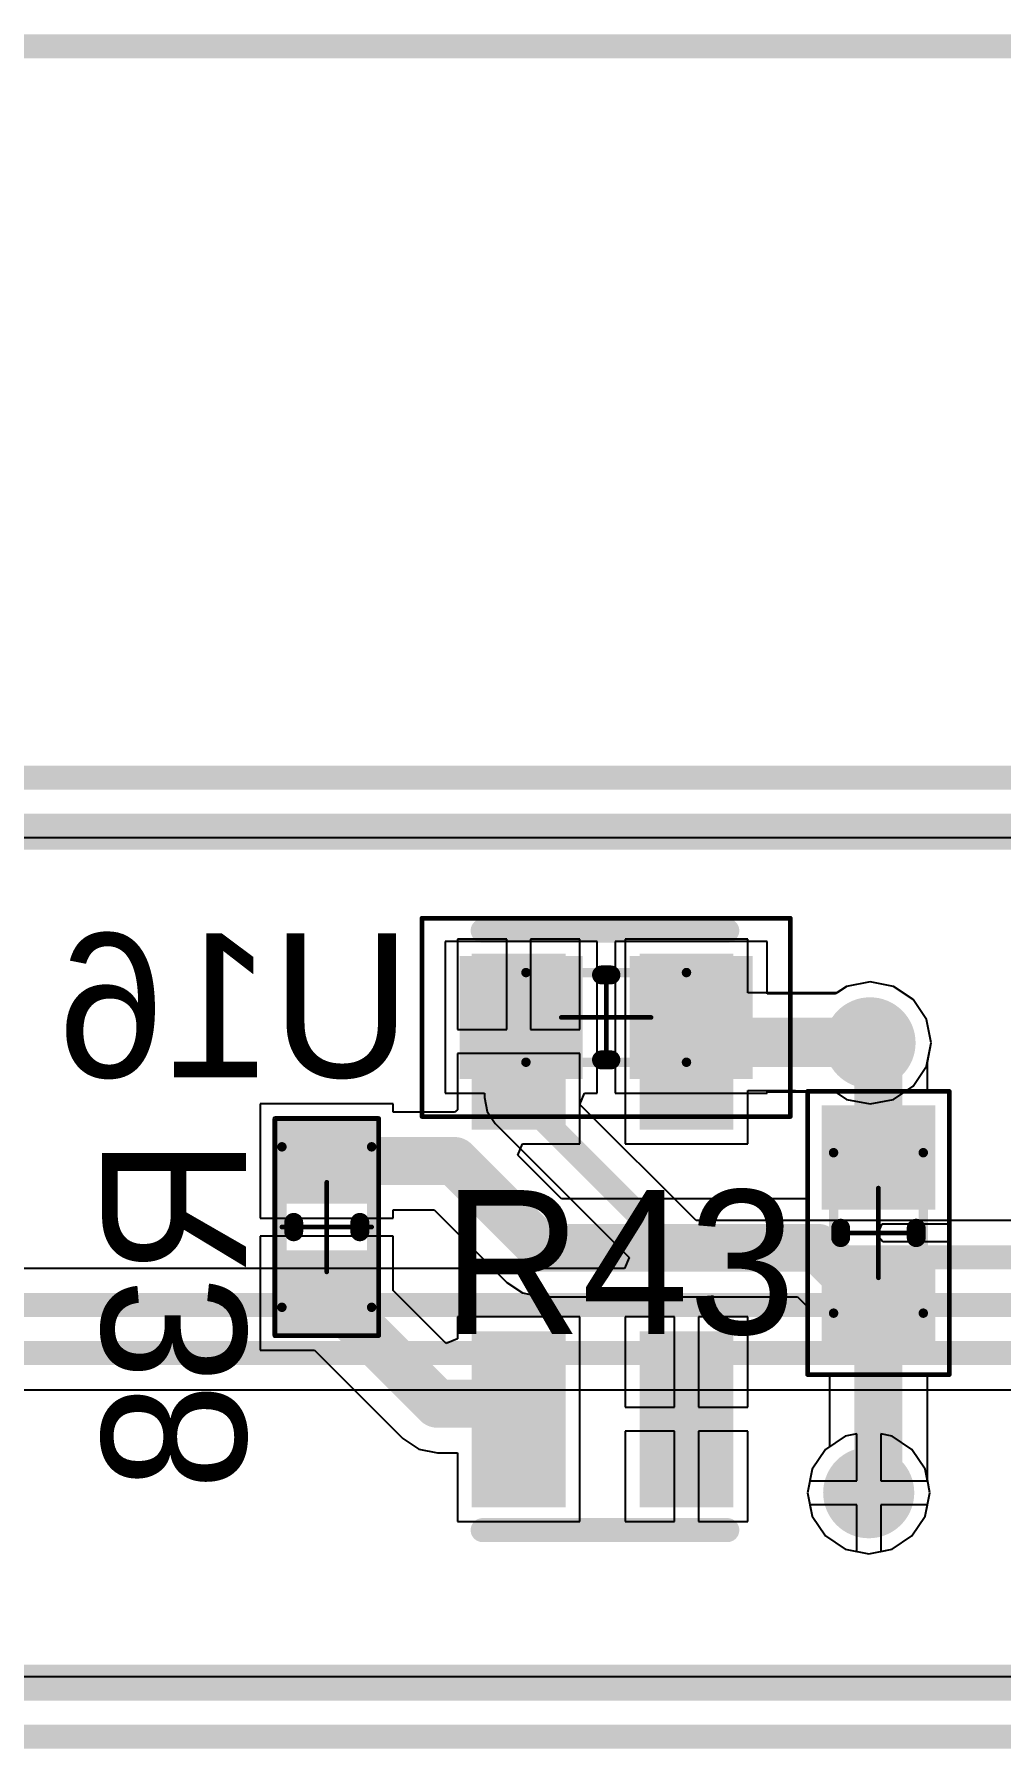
# Model space of a CAD drawing. Header units: millimetres. Extents: x 0 to 146, y 0 to 35.
# Drawn here: x 19.09 to 29.33, y 15.88 to 34.04 of the extents above; entities that cross this region are included whole.
import ezdxf

# ---------------------------------------------------------------- set-up
doc = ezdxf.new("R2010")
doc.units = ezdxf.units.MM
for name, color, linetype in [('BottomLayer', 5, 'Continuous'), ('BottomOverlay', 54, 'Continuous'), ('BottomPaste', 16, 'Continuous'), ('BottomSolder', 6, 'Continuous'), ('Mechanical1', 6, 'Continuous'), ('Mechanical13', 56, 'Continuous'), ('Mechanical15', 56, 'Continuous'), ('MultiLayer', 9, 'Continuous'), ('TopLayer', 1, 'Continuous'), ('TopOverlay', 2, 'Continuous'), ('TopPaste', 8, 'Continuous'), ('TopSolder', 216, 'Continuous'), ('ViaHoleLayer', 16, 'Continuous')]:
    doc.layers.add(name, color=color, linetype=linetype)

# ---------------------------------------------------------------- blocks, each defined once
blk = doc.blocks.new('QRE1113GR_B_3')
at = {"layer": 'BottomLayer'}
for points in [[(-2.83, 0.494), (-1.17, 0.494), (-2.83, 1.284), (-1.17, 1.284)], [(1.17, 0.494), (2.83, 0.494), (1.17, 1.284), (2.83, 1.284)], [(-2.83, -1.284), (-1.17, -1.284), (-2.83, -0.494), (-1.17, -0.494)], [(1.17, -1.284), (2.83, -1.284), (1.17, -0.494), (2.83, -0.494)]]:
    blk.add_solid(points, dxfattribs=at)
at = {"layer": 'BottomOverlay', "const_width": 0.254}
for points in [[(-3.175, -1.27), (-3.175, 1.32)], [(3.175, -1.27), (3.175, 1.32)], [(1.651, -2.032), (1.524, -2.032)]]:
    blk.add_lwpolyline(points, dxfattribs=at)
at = {"layer": 'BottomOverlay', "const_width": 0.127}
for points in [[(-3.239, 1.32, 1), (-3.111, 1.32, 1)], [(3.111, 1.32, 1), (3.239, 1.32, 1)], [(-3.239, -1.27, 1), (-3.111, -1.27, 1)], [(3.111, -1.27, 1), (3.239, -1.27, 1)], [(1.46, -2.032, 1), (1.587, -2.032, 1)], [(1.587, -2.032, 1), (1.714, -2.032, 1)]]:
    blk.add_lwpolyline(points, format="xyb", close=True, dxfattribs=at)
at = {"layer": 'BottomPaste'}
for points in [[(-2.83, 0.494), (-1.17, 0.494), (-2.83, 1.284), (-1.17, 1.284)], [(1.17, 0.494), (2.83, 0.494), (1.17, 1.284), (2.83, 1.284)], [(-2.83, -1.284), (-1.17, -1.284), (-2.83, -0.494), (-1.17, -0.494)], [(1.17, -1.284), (2.83, -1.284), (1.17, -0.494), (2.83, -0.494)]]:
    blk.add_solid(points, dxfattribs=at)
at = {"layer": 'BottomSolder'}
for points in [[(-2.932, 0.392), (-1.068, 0.392), (-2.932, 1.386), (-1.068, 1.386)], [(1.068, 0.392), (2.932, 0.392), (1.068, 1.386), (2.932, 1.386)], [(-2.932, -1.386), (-1.068, -1.386), (-2.932, -0.392), (-1.068, -0.392)], [(1.068, -1.386), (2.932, -1.386), (1.068, -0.392), (2.932, -0.392)]]:
    blk.add_solid(points, dxfattribs=at)
blk = doc.blocks.new('RESC0603_1608__M_20')
at = {"layer": 'Mechanical13', "const_width": 0.1}
for points in [[(0.85, 0.475), (-0.85, 0.475)], [(-0.85, 0.475), (-0.85, -0.475)], [(0.85, 0.475), (0.85, -0.475)], [(0.85, -0.475), (-0.85, -0.475)]]:
    blk.add_lwpolyline(points, dxfattribs=at)
at = {"layer": 'Mechanical13', "const_width": 0.05}
for points in [[(-0.875, 0.475, 1), (-0.825, 0.475, 1)], [(-0.875, 0.475, 1), (-0.825, 0.475, 1)], [(0.825, 0.475, 1), (0.875, 0.475, 1)], [(0.825, 0.475, 1), (0.875, 0.475, 1)], [(-0.875, -0.475, 1), (-0.825, -0.475, 1)], [(-0.875, -0.475, 1), (-0.825, -0.475, 1)], [(0.825, -0.475, 1), (0.875, -0.475, 1)], [(0.825, -0.475, 1), (0.875, -0.475, 1)]]:
    blk.add_lwpolyline(points, format="xyb", close=True, dxfattribs=at)
at = {"layer": 'Mechanical15', "const_width": 0.05}
for points in [[(1.95, 1.05), (-1.95, 1.05)], [(-1.95, 1.05), (-1.95, -1.05)], [(1.95, 1.05), (1.95, -1.05)], [(0, 0.475), (0, -0.475)], [(0.475, 0), (-0.475, 0)], [(1.95, -1.05), (-1.95, -1.05)]]:
    blk.add_lwpolyline(points, dxfattribs=at)
at = {"layer": 'Mechanical15', "const_width": 0.025}
for points in [[(-1.962, 1.05, 1), (-1.937, 1.05, 1)], [(-1.962, 1.05, 1), (-1.937, 1.05, 1)], [(1.938, 1.05, 1), (1.963, 1.05, 1)], [(1.938, 1.05, 1), (1.963, 1.05, 1)], [(-0.012, 0.475, 1), (0.013, 0.475, 1)], [(-0.487, 0, 1), (-0.462, 0, 1)], [(0.463, 0, 1), (0.488, 0, 1)], [(-0.012, -0.475, 1), (0.013, -0.475, 1)], [(-1.962, -1.05, 1), (-1.937, -1.05, 1)], [(-1.962, -1.05, 1), (-1.937, -1.05, 1)], [(1.938, -1.05, 1), (1.963, -1.05, 1)], [(1.938, -1.05, 1), (1.963, -1.05, 1)]]:
    blk.add_lwpolyline(points, format="xyb", close=True, dxfattribs=at)
at = {"layer": 'TopLayer'}
for points in [[(-0.35, -0.55), (-0.35, 0.55), (-1.45, -0.55), (-1.45, 0.55)], [(1.45, -0.55), (1.45, 0.55), (0.35, -0.55), (0.35, 0.55)]]:
    blk.add_solid(points, dxfattribs=at)
at = {"layer": 'TopOverlay', "const_width": 0.2}
for points in [[(0.05, 0.45), (-0.05, 0.45)], [(0.05, -0.45), (-0.05, -0.45)]]:
    blk.add_lwpolyline(points, dxfattribs=at)
at = {"layer": 'TopOverlay', "const_width": 0.1}
for points in [[(-0.1, 0.45, 1), (0, 0.45, 1)], [(0, 0.45, 1), (0.1, 0.45, 1)], [(-0.1, -0.45, 1), (0, -0.45, 1)], [(0, -0.45, 1), (0.1, -0.45, 1)]]:
    blk.add_lwpolyline(points, format="xyb", close=True, dxfattribs=at)
at = {"layer": 'TopPaste'}
for points in [[(-0.35, -0.55), (-0.35, 0.55), (-1.45, -0.55), (-1.45, 0.55)], [(1.45, -0.55), (1.45, 0.55), (0.35, -0.55), (0.35, 0.55)]]:
    blk.add_solid(points, dxfattribs=at)
at = {"layer": 'TopSolder'}
for points in [[(-0.248, -0.652), (-0.248, 0.652), (-1.552, -0.652), (-1.552, 0.652)], [(1.552, -0.652), (1.552, 0.652), (0.248, -0.652), (0.248, 0.652)]]:
    blk.add_solid(points, dxfattribs=at)
blk = doc.blocks.new('RESC0603_1608__N_B_24')
at = {"layer": 'BottomLayer'}
for points in [[(-1.25, 0.5), (-1.25, -0.5), (-0.35, 0.5), (-0.35, -0.5)], [(0.35, 0.5), (0.35, -0.5), (1.25, 0.5), (1.25, -0.5)]]:
    blk.add_solid(points, dxfattribs=at)
at = {"layer": 'BottomOverlay', "const_width": 0.2}
for points in [[(0.05, 0.4), (-0.05, 0.4)], [(0.05, -0.4), (-0.05, -0.4)]]:
    blk.add_lwpolyline(points, dxfattribs=at)
at = {"layer": 'BottomOverlay', "const_width": 0.1}
for points in [[(-0.1, 0.4, 1), (0, 0.4, 1)], [(0, 0.4, 1), (0.1, 0.4, 1)], [(-0.1, -0.4, 1), (0, -0.4, 1)], [(0, -0.4, 1), (0.1, -0.4, 1)]]:
    blk.add_lwpolyline(points, format="xyb", close=True, dxfattribs=at)
at = {"layer": 'BottomPaste'}
for points in [[(-1.25, 0.5), (-1.25, -0.5), (-0.35, 0.5), (-0.35, -0.5)], [(0.35, 0.5), (0.35, -0.5), (1.25, 0.5), (1.25, -0.5)]]:
    blk.add_solid(points, dxfattribs=at)
at = {"layer": 'BottomSolder'}
for points in [[(-1.352, 0.602), (-1.352, -0.602), (-0.248, 0.602), (-0.248, -0.602)], [(0.248, 0.602), (0.248, -0.602), (1.352, 0.602), (1.352, -0.602)]]:
    blk.add_solid(points, dxfattribs=at)
at = {"layer": 'Mechanical13', "const_width": 0.1}
for points in [[(0.85, 0.475), (-0.85, 0.475)], [(-0.85, -0.475), (-0.85, 0.475)], [(0.85, -0.475), (0.85, 0.475)], [(0.85, -0.475), (-0.85, -0.475)]]:
    blk.add_lwpolyline(points, dxfattribs=at)
at = {"layer": 'Mechanical13', "const_width": 0.05}
for points in [[(-0.875, 0.475, 1), (-0.825, 0.475, 1)], [(-0.875, 0.475, 1), (-0.825, 0.475, 1)], [(0.825, 0.475, 1), (0.875, 0.475, 1)], [(0.825, 0.475, 1), (0.875, 0.475, 1)], [(-0.875, -0.475, 1), (-0.825, -0.475, 1)], [(-0.875, -0.475, 1), (-0.825, -0.475, 1)], [(0.825, -0.475, 1), (0.875, -0.475, 1)], [(0.825, -0.475, 1), (0.875, -0.475, 1)]]:
    blk.add_lwpolyline(points, format="xyb", close=True, dxfattribs=at)
at = {"layer": 'Mechanical15', "const_width": 0.05}
for points in [[(1.5, 0.75), (-1.5, 0.75)], [(-1.5, -0.75), (-1.5, 0.75)], [(1.5, -0.75), (1.5, 0.75)], [(0, -0.475), (0, 0.475)], [(0.475, 0), (-0.475, 0)], [(1.5, -0.75), (-1.5, -0.75)]]:
    blk.add_lwpolyline(points, dxfattribs=at)
at = {"layer": 'Mechanical15', "const_width": 0.025}
for points in [[(-1.512, 0.75, 1), (-1.488, 0.75, 1)], [(-1.512, 0.75, 1), (-1.488, 0.75, 1)], [(1.488, 0.75, 1), (1.513, 0.75, 1)], [(1.488, 0.75, 1), (1.513, 0.75, 1)], [(-0.012, 0.475, 1), (0.013, 0.475, 1)], [(-0.487, 0, 1), (-0.462, 0, 1)], [(0.463, 0, 1), (0.488, 0, 1)], [(-0.012, -0.475, 1), (0.013, -0.475, 1)], [(-1.512, -0.75, 1), (-1.488, -0.75, 1)], [(-1.512, -0.75, 1), (-1.488, -0.75, 1)], [(1.488, -0.75, 1), (1.513, -0.75, 1)], [(1.488, -0.75, 1), (1.513, -0.75, 1)]]:
    blk.add_lwpolyline(points, format="xyb", close=True, dxfattribs=at)
blk = doc.blocks.new('RESC0603_1608__L_B_25')
at = {"layer": 'BottomLayer'}
for points in [[(-1.05, 0.45), (-1.05, -0.45), (-0.35, 0.45), (-0.35, -0.45)], [(0.35, 0.45), (0.35, -0.45), (1.05, 0.45), (1.05, -0.45)]]:
    blk.add_solid(points, dxfattribs=at)
at = {"layer": 'BottomOverlay', "const_width": 0.2}
for points in [[(-0.05, 0.35), (0.05, 0.35)], [(-0.05, -0.35), (0.05, -0.35)]]:
    blk.add_lwpolyline(points, dxfattribs=at)
at = {"layer": 'BottomOverlay', "const_width": 0.1}
for points in [[(-0.1, 0.35, 1), (0, 0.35, 1)], [(0, 0.35, 1), (0.1, 0.35, 1)], [(-0.1, -0.35, 1), (0, -0.35, 1)], [(0, -0.35, 1), (0.1, -0.35, 1)]]:
    blk.add_lwpolyline(points, format="xyb", close=True, dxfattribs=at)
at = {"layer": 'BottomPaste'}
for points in [[(-1.05, 0.45), (-1.05, -0.45), (-0.35, 0.45), (-0.35, -0.45)], [(0.35, 0.45), (0.35, -0.45), (1.05, 0.45), (1.05, -0.45)]]:
    blk.add_solid(points, dxfattribs=at)
at = {"layer": 'BottomSolder'}
for points in [[(-1.152, 0.552), (-1.152, -0.552), (-0.248, 0.552), (-0.248, -0.552)], [(0.248, 0.552), (0.248, -0.552), (1.152, 0.552), (1.152, -0.552)]]:
    blk.add_solid(points, dxfattribs=at)
at = {"layer": 'Mechanical13', "const_width": 0.1}
for points in [[(-0.85, 0.475), (-0.85, -0.475)], [(-0.85, 0.475), (0.85, 0.475)], [(0.85, 0.475), (0.85, -0.475)], [(-0.85, -0.475), (0.85, -0.475)]]:
    blk.add_lwpolyline(points, dxfattribs=at)
at = {"layer": 'Mechanical13', "const_width": 0.05}
for points in [[(-0.875, 0.475, 1), (-0.825, 0.475, 1)], [(-0.875, 0.475, 1), (-0.825, 0.475, 1)], [(0.825, 0.475, 1), (0.875, 0.475, 1)], [(0.825, 0.475, 1), (0.875, 0.475, 1)], [(-0.875, -0.475, 1), (-0.825, -0.475, 1)], [(-0.875, -0.475, 1), (-0.825, -0.475, 1)], [(0.825, -0.475, 1), (0.875, -0.475, 1)], [(0.825, -0.475, 1), (0.875, -0.475, 1)]]:
    blk.add_lwpolyline(points, format="xyb", close=True, dxfattribs=at)
at = {"layer": 'Mechanical15', "const_width": 0.05}
for points in [[(-1.15, 0.55), (-1.15, -0.55)], [(-1.15, 0.55), (1.15, 0.55)], [(1.15, 0.55), (1.15, -0.55)], [(0, 0.475), (0, -0.475)], [(-0.475, 0), (0.475, 0)], [(-1.15, -0.55), (1.15, -0.55)]]:
    blk.add_lwpolyline(points, dxfattribs=at)
at = {"layer": 'Mechanical15', "const_width": 0.025}
for points in [[(-1.162, 0.55, 1), (-1.137, 0.55, 1)], [(-1.162, 0.55, 1), (-1.137, 0.55, 1)], [(1.138, 0.55, 1), (1.162, 0.55, 1)], [(1.138, 0.55, 1), (1.162, 0.55, 1)], [(-0.012, 0.475, 1), (0.013, 0.475, 1)], [(-0.487, 0, 1), (-0.462, 0, 1)], [(0.463, 0, 1), (0.487, 0, 1)], [(-1.162, -0.55, 1), (-1.137, -0.55, 1)], [(-1.162, -0.55, 1), (-1.137, -0.55, 1)], [(-0.012, -0.475, 1), (0.013, -0.475, 1)], [(1.138, -0.55, 1), (1.162, -0.55, 1)], [(1.138, -0.55, 1), (1.162, -0.55, 1)]]:
    blk.add_lwpolyline(points, format="xyb", close=True, dxfattribs=at)

msp = doc.modelspace()

# ---------------------------------------------------------------- linework, layer by layer
at = {"layer": 'BottomLayer'}
for p, q in [((2.037, 25.527), (138.562, 25.527)), ((24.097, 24.45), (23.575, 24.45)), ((23.575, 24.45), (23.575, 23.493)), ((24.097, 23.493), (24.097, 24.45)), ((24.873, 24.45), (24.351, 24.45)), ((24.351, 24.45), (24.351, 23.493)), ((24.873, 23.493), (24.873, 24.45)), ((26.651, 24.45), (25.353, 24.45)), ((25.353, 24.45), (25.353, 22.282)), ((26.651, 23.884), (26.651, 24.45)), ((27.945, 24), (27.697, 23.95)), ((28.192, 23.95), (27.945, 24)), ((27.597, 23.884), (26.651, 23.884)), ((27.697, 23.95), (27.597, 23.884)), ((28.402, 23.81), (28.192, 23.95)), ((28.543, 23.6), (28.402, 23.81)), ((23.575, 23.493), (24.097, 23.493)), ((24.351, 23.493), (24.873, 23.493)), ((28.592, 23.352), (28.543, 23.6)), ((28.552, 23.149), (28.592, 23.352)), ((24.224, 23.239), (23.575, 23.239)), ((23.575, 23.239), (23.575, 22.644)), ((24.873, 23.239), (24.224, 23.239)), ((24.873, 22.282), (24.873, 23.239)), ((28.552, 22.843), (28.552, 23.149)), ((22.896, 22.705), (21.488, 22.705)), ((21.488, 22.705), (21.488, 21.497)), ((22.896, 22.619), (22.896, 22.705)), ((26.651, 22.282), (26.651, 22.848)), ((26.651, 22.848), (27.154, 22.848)), ((27.154, 22.848), (27.28, 22.843)), ((27.28, 22.843), (27.28, 21.699)), ((28.788, 22.843), (28.552, 22.843)), ((28.788, 21.435), (28.788, 22.843)), ((23.545, 22.619), (22.896, 22.619)), ((23.575, 22.644), (23.545, 22.619)), ((24.214, 22.164), (24.263, 22.282)), ((24.679, 21.699), (24.214, 22.164)), ((24.263, 22.282), (24.873, 22.282)), ((25.353, 22.282), (26.651, 22.282)), ((27.28, 21.699), (24.679, 21.699)), ((21.488, 21.497), (22.896, 21.497)), ((22.896, 21.497), (22.896, 21.583)), ((22.896, 21.583), (23.33, 21.583)), ((23.33, 21.583), (24.098, 20.815)), ((28.022, 21.314), (28.075, 21.435)), ((28.075, 21.435), (28.788, 21.435)), ((22.896, 21.305), (21.488, 21.305)), ((21.488, 21.305), (21.488, 20.097)), ((22.896, 20.73), (22.896, 21.305)), ((28.079, 21.243), (28.022, 21.314)), ((28.788, 21.243), (28.079, 21.243)), ((28.788, 19.835), (28.788, 21.243)), ((23.457, 20.168), (22.896, 20.73)), ((24.098, 20.815), (24.266, 20.703)), ((24.266, 20.703), (24.465, 20.663)), ((24.465, 20.663), (24.465, 20.663)), ((24.465, 20.663), (27.177, 20.663)), ((27.177, 20.663), (27.28, 20.561)), ((27.28, 20.561), (27.28, 19.835)), ((24.873, 20.45), (23.575, 20.45)), ((23.575, 20.45), (23.575, 20.217)), ((24.873, 18.282), (24.873, 20.45)), ((25.875, 20.45), (25.353, 20.45)), ((25.353, 20.45), (25.353, 19.493)), ((25.875, 19.493), (25.875, 20.45)), ((26.651, 20.45), (26.129, 20.45)), ((26.129, 20.45), (26.129, 19.493)), ((26.651, 19.493), (26.651, 20.45)), ((23.575, 20.217), (23.457, 20.168)), ((21.488, 20.097), (22.063, 20.097)), ((22.063, 20.097), (22.998, 19.163)), ((27.28, 19.835), (27.516, 19.835)), ((27.516, 19.835), (27.516, 19.074)), ((28.552, 18.723), (28.552, 19.835)), ((28.552, 19.835), (28.788, 19.835)), ((25.353, 19.493), (25.875, 19.493)), ((26.129, 19.493), (26.651, 19.493)), ((22.998, 19.163), (23.166, 19.05)), ((25.875, 19.239), (25.353, 19.239)), ((25.353, 19.239), (25.353, 18.282)), ((25.875, 18.282), (25.875, 19.239)), ((26.651, 19.239), (26.129, 19.239)), ((26.129, 19.239), (26.129, 18.282)), ((26.651, 18.282), (26.651, 19.239)), ((27.516, 19.074), (27.473, 19.045)), ((23.166, 19.05), (23.364, 19.011)), ((23.364, 19.011), (23.575, 19.011)), ((23.575, 19.011), (23.575, 18.282)), ((27.473, 19.045), (27.333, 18.835)), ((27.333, 18.835), (27.284, 18.587)), ((28.579, 18.587), (28.552, 18.723)), ((27.284, 18.587), (27.333, 18.34)), ((28.529, 18.34), (28.579, 18.587)), ((23.575, 18.282), (24.873, 18.282)), ((25.353, 18.282), (25.875, 18.282)), ((26.129, 18.282), (26.651, 18.282)), ((27.333, 18.34), (27.473, 18.13)), ((28.389, 18.13), (28.529, 18.34)), ((27.473, 18.13), (27.683, 17.989)), ((27.683, 17.989), (27.931, 17.94)), ((27.931, 17.94), (28.179, 17.989)), ((28.179, 17.989), (28.389, 18.13)), ((47.757, 16.637), (2.037, 16.637))]:
    msp.add_line(p, q, dxfattribs=at)
at = {"layer": 'BottomLayer', "const_width": 0.508}
for points in [[(26.002, 23.366), (27.931, 23.366)], [(27.931, 23.366), (27.945, 23.352)], [(27.945, 23.284), (27.945, 23.352)], [(27.945, 23.284), (28.034, 23.195)], [(28.034, 22.139), (28.034, 23.195)], [(22.192, 22.101), (23.545, 22.101)], [(23.545, 22.101), (24.465, 21.181)], [(24.465, 21.181), (27.392, 21.181)], [(27.392, 21.181), (27.788, 20.785)], [(22.192, 20.701), (22.292, 20.701)], [(22.292, 20.701), (22.388, 20.605)], [(22.388, 20.505), (22.388, 20.605)], [(22.388, 20.505), (23.364, 19.529)], [(28.034, 18.69), (28.034, 20.539)], [(23.364, 19.529), (24.083, 19.529)], [(24.083, 19.529), (24.224, 19.388)], [(24.224, 19.366), (24.224, 19.388)], [(27.931, 18.587), (28.034, 18.69)]]:
    msp.add_lwpolyline(points, dxfattribs=at)
at = {"layer": 'BottomLayer'}
for points, const_width in [([(25.875, 23.366, 1), (26.129, 23.366, 1)], 0.254), ([(27.754, 23.352, 1), (28.135, 23.352, 1)], 0.381), ([(27.804, 23.366, 1), (28.058, 23.366, 1)], 0.254), ([(27.804, 23.366, 1), (28.058, 23.366, 1)], 0.254), ([(27.818, 23.352, 1), (28.072, 23.352, 1)], 0.254), ([(27.818, 23.352, 1), (28.072, 23.352, 1)], 0.254), ([(27.818, 23.284, 1), (28.072, 23.284, 1)], 0.254), ([(27.818, 23.284, 1), (28.072, 23.284, 1)], 0.254), ([(27.907, 23.195, 1), (28.161, 23.195, 1)], 0.254), ([(27.907, 23.195, 1), (28.161, 23.195, 1)], 0.254), ([(22.065, 22.101, 1), (22.319, 22.101, 1)], 0.254), ([(23.418, 22.101, 1), (23.672, 22.101, 1)], 0.254), ([(23.418, 22.101, 1), (23.672, 22.101, 1)], 0.254), ([(27.907, 22.139, 1), (28.161, 22.139, 1)], 0.254), ([(24.338, 21.181, 1), (24.592, 21.181, 1)], 0.254), ([(24.338, 21.181, 1), (24.592, 21.181, 1)], 0.254), ([(27.265, 21.181, 1), (27.519, 21.181, 1)], 0.254), ([(27.265, 21.181, 1), (27.519, 21.181, 1)], 0.254), ([(22.065, 20.701, 1), (22.319, 20.701, 1)], 0.254), ([(22.165, 20.701, 1), (22.419, 20.701, 1)], 0.254), ([(22.165, 20.701, 1), (22.419, 20.701, 1)], 0.254), ([(27.661, 20.785, 1), (27.915, 20.785, 1)], 0.254), ([(22.261, 20.605, 1), (22.515, 20.605, 1)], 0.254), ([(22.261, 20.605, 1), (22.515, 20.605, 1)], 0.254), ([(22.261, 20.505, 1), (22.515, 20.505, 1)], 0.254), ([(22.261, 20.505, 1), (22.515, 20.505, 1)], 0.254), ([(27.907, 20.539, 1), (28.161, 20.539, 1)], 0.254), ([(23.237, 19.529, 1), (23.491, 19.529, 1)], 0.254), ([(23.237, 19.529, 1), (23.491, 19.529, 1)], 0.254), ([(23.956, 19.529, 1), (24.21, 19.529, 1)], 0.254), ([(23.956, 19.529, 1), (24.21, 19.529, 1)], 0.254), ([(24.097, 19.388, 1), (24.351, 19.388, 1)], 0.254), ([(24.097, 19.388, 1), (24.351, 19.388, 1)], 0.254), ([(24.097, 19.366, 1), (24.351, 19.366, 1)], 0.254), ([(27.741, 18.587, 1), (28.122, 18.587, 1)], 0.381), ([(27.907, 18.69, 1), (28.161, 18.69, 1)], 0.254), ([(27.907, 18.69, 1), (28.161, 18.69, 1)], 0.254), ([(27.804, 18.587, 1), (28.058, 18.587, 1)], 0.254)]:
    msp.add_lwpolyline(points, format="xyb", close=True, dxfattribs=dict(at, const_width=const_width))
at = {"layer": 'BottomOverlay', "const_width": 0.254}
for points in [[(2.032, 25.654), (138.557, 25.654)], [(2.032, 16.51), (48.006, 16.51)]]:
    msp.add_lwpolyline(points, dxfattribs=at)
at = {"layer": 'BottomSolder', "const_width": 0.483}
for points in [[(27.703, 23.352, 1), (28.186, 23.352, 1)], [(27.69, 18.587, 1), (28.172, 18.587, 1)]]:
    msp.add_lwpolyline(points, format="xyb", close=True, dxfattribs=at)
at = {"layer": 'Mechanical1', "const_width": 0.254}
for points in [[(2.032, 26.162), (138.562, 26.162)], [(1.91, 16.002), (42.164, 16.002)]]:
    msp.add_lwpolyline(points, dxfattribs=at)
at = {"layer": 'MultiLayer', "const_width": 0.381}
for points in [[(27.754, 23.352, 1), (28.135, 23.352, 1)], [(27.741, 18.587, 1), (28.122, 18.587, 1)]]:
    msp.add_lwpolyline(points, format="xyb", close=True, dxfattribs=at)
at = {"layer": 'TopLayer'}
for p, q in [((2.037, 25.527), (138.562, 25.527)), ((25.055, 24.426), (23.447, 24.426)), ((23.447, 24.426), (23.447, 22.818)), ((25.055, 22.818), (25.055, 24.426)), ((26.855, 24.426), (25.247, 24.426)), ((25.247, 24.426), (25.247, 22.818)), ((26.855, 23.87), (26.855, 24.426)), ((27.945, 24), (27.697, 23.95)), ((28.192, 23.95), (27.945, 24)), ((27.577, 23.87), (26.855, 23.87)), ((27.697, 23.95), (27.577, 23.87)), ((28.402, 23.81), (28.192, 23.95)), ((28.543, 23.6), (28.402, 23.81)), ((28.592, 23.352), (28.543, 23.6)), ((28.543, 23.104), (28.592, 23.352)), ((28.402, 22.894), (28.543, 23.104)), ((28.192, 22.754), (28.402, 22.894)), ((23.447, 22.818), (23.862, 22.818)), ((23.862, 22.818), (23.862, 22.774)), ((23.862, 22.774), (23.892, 22.625)), ((24.873, 22.701), (24.921, 22.818)), ((26.103, 21.471), (24.873, 22.701)), ((24.921, 22.818), (25.055, 22.818)), ((25.247, 22.818), (26.855, 22.818)), ((26.855, 22.818), (26.855, 22.834)), ((26.855, 22.834), (27.577, 22.834)), ((27.577, 22.834), (27.697, 22.754)), ((27.697, 22.754), (27.945, 22.705)), ((27.945, 22.705), (28.192, 22.754)), ((23.892, 22.625), (23.976, 22.499)), ((23.976, 22.499), (25.395, 21.08)), ((34.842, 21.471), (26.103, 21.471)), ((25.395, 21.08), (25.346, 20.963)), ((25.346, 20.963), (16.316, 20.963)), ((6.863, 19.678), (54.454, 19.678)), ((27.683, 19.186), (27.473, 19.045)), ((27.804, 19.21), (27.683, 19.186)), ((27.804, 18.714), (27.804, 19.21)), ((28.179, 19.186), (28.058, 19.21)), ((28.058, 19.21), (28.058, 18.714)), ((28.389, 19.045), (28.179, 19.186)), ((27.473, 19.045), (27.333, 18.835)), ((28.529, 18.835), (28.389, 19.045)), ((27.333, 18.835), (27.309, 18.714)), ((27.309, 18.714), (27.804, 18.714)), ((28.058, 18.714), (28.553, 18.714)), ((28.553, 18.714), (28.529, 18.835)), ((27.804, 18.46), (27.309, 18.46)), ((27.309, 18.46), (27.333, 18.34)), ((27.804, 17.965), (27.804, 18.46)), ((28.553, 18.46), (28.058, 18.46)), ((28.058, 18.46), (28.058, 17.965)), ((28.529, 18.34), (28.553, 18.46)), ((27.333, 18.34), (27.473, 18.13)), ((28.389, 18.13), (28.529, 18.34)), ((27.473, 18.13), (27.683, 17.989)), ((27.683, 17.989), (27.804, 17.965)), ((28.058, 17.965), (28.179, 17.989)), ((28.179, 17.989), (28.389, 18.13)), ((47.762, 16.637), (2.037, 16.637))]:
    msp.add_line(p, q, dxfattribs=at)
for points, const_width in [([(26.051, 23.622), (26.321, 23.352)], 0.508), ([(24.251, 22.774), (24.251, 23.622)], 0.254), ([(26.321, 23.352), (27.945, 23.352)], 0.508), ([(24.251, 22.774), (25.942, 21.082)], 0.254), ([(25.942, 21.082), (55.123, 21.082)], 0.254), ([(16.155, 20.574), (54.912, 20.574)], 0.254), ([(6.863, 20.066), (54.615, 20.066)], 0.254)]:
    msp.add_lwpolyline(points, dxfattribs=dict(at, const_width=const_width))
for points, const_width in [([(25.924, 23.622, 1), (26.178, 23.622, 1)], 0.254), ([(24.187, 23.622, 1), (24.314, 23.622, 1)], 0.127), ([(27.754, 23.352, 1), (28.135, 23.352, 1)], 0.381), ([(26.194, 23.352, 1), (26.448, 23.352, 1)], 0.254), ([(26.194, 23.352, 1), (26.448, 23.352, 1)], 0.254), ([(27.818, 23.352, 1), (28.072, 23.352, 1)], 0.254), ([(24.187, 22.774, 1), (24.314, 22.774, 1)], 0.127), ([(24.187, 22.774, 1), (24.314, 22.774, 1)], 0.127), ([(25.879, 21.082, 1), (26.006, 21.082, 1)], 0.127), ([(25.879, 21.082, 1), (26.006, 21.082, 1)], 0.127), ([(27.741, 18.587, 1), (28.122, 18.587, 1)], 0.381)]:
    msp.add_lwpolyline(points, format="xyb", close=True, dxfattribs=dict(at, const_width=const_width))
at = {"layer": 'TopOverlay', "const_width": 0.254}
for points in [[(0.004, 33.909), (65.424, 33.909)], [(2.032, 25.527), (138.557, 25.527)], [(2.032, 16.637), (47.879, 16.637)]]:
    msp.add_lwpolyline(points, dxfattribs=at)
at = {"layer": 'TopSolder', "const_width": 0.483}
for points in [[(27.703, 23.352, 1), (28.186, 23.352, 1)], [(27.69, 18.587, 1), (28.172, 18.587, 1)]]:
    msp.add_lwpolyline(points, format="xyb", close=True, dxfattribs=at)
at = {"layer": 'ViaHoleLayer', "const_width": 0.254}
for points in [[(27.818, 23.352, 1), (28.072, 23.352, 1)], [(27.804, 18.587, 1), (28.058, 18.587, 1)]]:
    msp.add_lwpolyline(points, format="xyb", close=True, dxfattribs=at)

# ---------------------------------------------------------------- block references
for name, p, rotation in [('QRE1113GR_B_3', (25.113, 21.366), 270), ('RESC0603_1608__M_20', (25.151, 23.622), 180), ('RESC0603_1608__N_B_24', (28.034, 21.339), 270), ('RESC0603_1608__L_B_25', (22.192, 21.401), 90)]:
    msp.add_blockref(name, p, dxfattribs=dict(rotation=rotation))

# ---------------------------------------------------------------- texts
at = {"layer": 'BottomOverlay', "text_generation_flag": 2}
msp.add_text('U16', height=1.524, dxfattribs=at).set_placement((23.081, 22.987))
msp.add_text('R38', height=1.524, rotation=90, dxfattribs=at).set_placement((21.336, 22.352))
at = {"layer": 'TopOverlay'}
msp.add_text('R43', height=1.524, dxfattribs=at).set_placement((23.419, 20.269))

doc.saveas('drawing.dxf')
